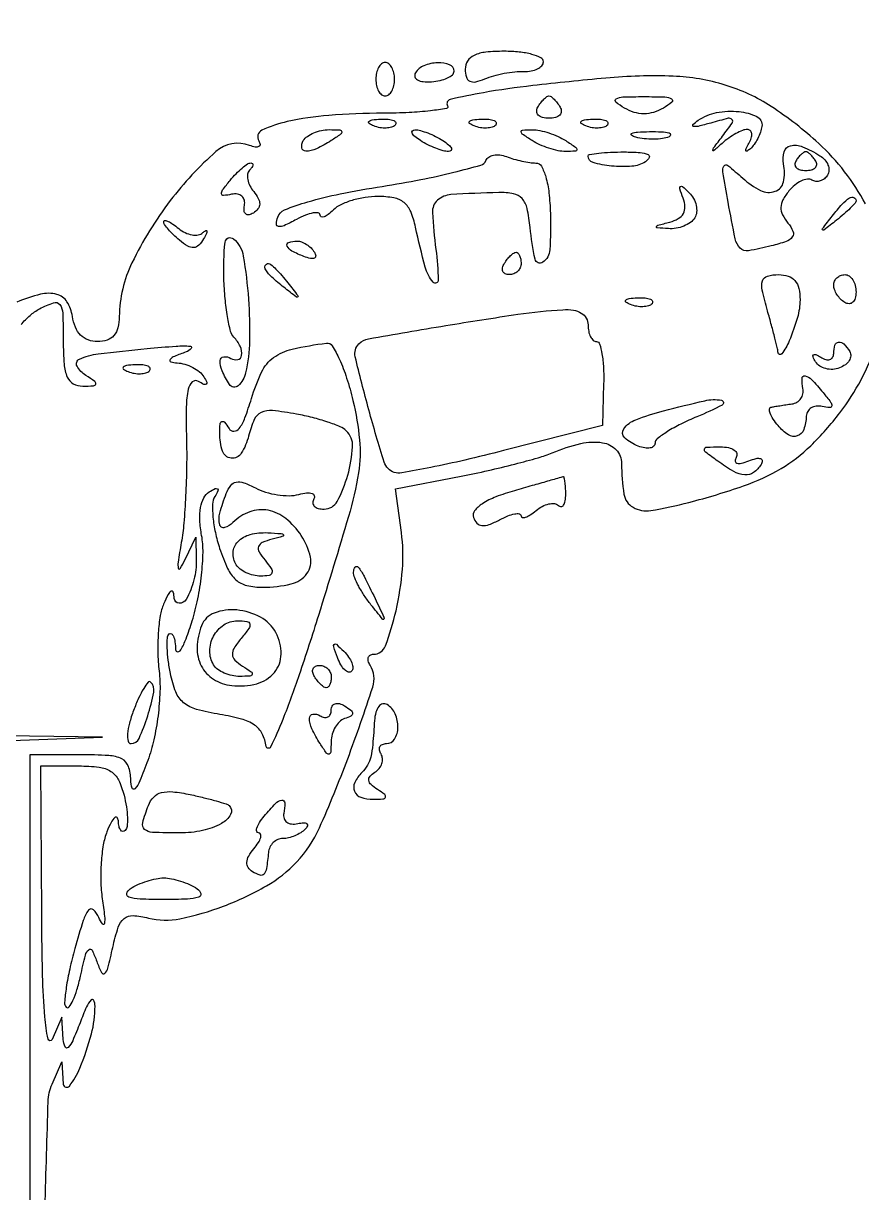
# Model space of a CAD drawing. Extents: x 23 to 255, y 40 to 184.
# Drawn here: x 68.39 to 74.74, y 153.62 to 162.47 of the extents above; entities that cross this region are included whole.
import ezdxf

# ---------------------------------------------------------------- set-up
doc = ezdxf.new("R2010")
doc.units = 0
doc.header["$MEASUREMENT"] = 0

msp = doc.modelspace()

# ---------------------------------------------------------------- linework, layer by layer
for points in [[(207.919475, 175.632891, 0.000007), (191.762556, 175.634099, 0.00002)], [(173.0434, 175.634494, 0.000013), (151.49745, 175.633531)], [(74.77334, 161.106015, 0.084419), (74.419254, 161.564474, 0.042049), (74.059054, 161.84441, 0.069789), (73.711153, 162.007033, 0.065313), (73.315678, 162.073891, 0.032402), (72.80624, 162.059751, 0.004944), (72.252021, 162.002789, 0.015142), (71.878213, 161.949123, 0.014517), (71.626886, 161.897678, 0.511583), (71.607217, 161.850383, -0.530422), (71.597715, 161.82932, -0.013956), (71.477294, 161.811888, -0.017493), (71.316617, 161.798866, -0.009596), (71.119229, 161.793597, 0.016728), (70.707121, 161.77671, 0.035991), (70.392888, 161.730389, 0.056058), (70.200241, 161.664337, 0.447192), (70.176634, 161.584489, -0.111004), (70.18599, 161.557393, -0.31231), (70.176967, 161.540641, -0.167794), (70.150078, 161.536883, -0.043213), (70.10734, 161.549175, 0.279296), (69.852279, 161.503208, 0.049198), (69.50615, 161.131263, 0.049542), (69.21586, 160.660055, 0.1113), (69.120058, 160.25355, -0.056749), (69.109489, 160.168154, -0.12012), (69.079147, 160.109242, -0.134648), (69.027827, 160.074999, -0.080353), (68.954884, 160.0632, -0.089148), (68.883793, 160.075977, -0.107824), (68.826859, 160.112507, -0.098244), (68.786701, 160.17253, -0.063208), (68.764493, 160.25355, 0.106211), (68.723511, 160.364811, 0.190494), (68.645978, 160.421314, 0.125115), (68.52359, 160.421848, 0.036526), (68.343293, 160.36258, -0.088926)], [(68.3757, 160.192013, -0.040732), (68.443857, 160.261893, -0.056325), (68.515886, 160.311587, -0.039287), (68.621932, 160.358039, -0.329756), (68.668886, 160.343374, -0.150032), (68.691455, 160.27816, -0.008833), (68.6952, 160.066177, 0.018117), (68.701516, 159.891926, 0.084735), (68.725442, 159.794798, 0.164939), (68.771241, 159.74439, 0.129488), (68.84325, 159.726095, 0.012258), (68.924438, 159.728797, 0.316514), (68.940757, 159.741749, 0.321396), (68.933958, 159.761275, 0.012468), (68.86685, 159.806096, -0.128109), (68.799777, 159.877798, -0.43822), (68.818068, 159.931407, -0.073843), (68.960081, 159.970486, -0.006573), (69.3297, 160.010551, -0.00554), (69.55117, 160.029142, -0.039835), (69.658299, 160.028397, -0.624762), (69.665158, 160.010572, -0.121796), (69.6258, 159.984848, 0.013211), (69.538163, 159.951569, 0.122715), (69.505773, 159.927777, 0.533367), (69.510727, 159.910985, 0.061333), (69.557357, 159.902433, -0.058033), (69.616556, 159.891977, -0.047542), (69.676123, 159.867786, -0.04937), (69.727218, 159.834352, -0.084985), (69.760779, 159.796329, -0.028934), (69.78221, 159.756696, -0.343329), (69.778584, 159.740745, -0.293109), (69.76089, 159.738691, -0.024723), (69.718751, 159.761939, 0.338276), (69.672993, 159.757402, 0.154689), (69.641754, 159.701902, 0.048313), (69.6273, 159.570014, 0.009443), (69.628802, 159.33086, -0.010253), (69.629784, 159.119888, -0.008425), (69.62242, 158.894739, -0.008528), (69.608635, 158.688076, -0.022254), (69.589605, 158.5404, 0.004836), (69.56525, 158.392301, 0.094084), (69.566834, 158.34613, 0.678377), (69.581167, 158.343865, 0.023115), (69.618237, 158.4135), (69.698508, 158.5827), (69.703158, 158.4135, -0.069688), (69.685755, 158.258301, -0.065519), (69.626357, 158.110308, -0.283408), (69.573381, 158.080957, -0.384243), (69.536549, 158.1174, 0.050787), (69.529064, 158.164234, 0.480723), (69.512933, 158.171333, 0.156088), (69.490045, 158.148174, 0.014771), (69.455617, 158.0751, 0.063464), (69.429907, 157.987016, 0.022454), (69.415149, 157.856198, 0.021866), (69.41167, 157.709473, 0.023985), (69.421335, 157.5675, -0.037454), (69.42773, 157.411863, -0.023095), (69.413079, 157.2291, -0.022973), (69.381323, 157.046416, -0.03413), (69.335486, 156.8907, -0.008066), (69.274809, 156.73456, -0.082653), (69.238599, 156.675726, -0.587092), (69.216596, 156.680361, -0.070605), (69.206513, 156.74265, 0.077521), (69.188438, 156.84534, 0.198042), (69.13956, 156.901069, 0.101827), (69.040364, 156.92712, 0.013468), (68.8221, 156.933), (68.4414, 156.933), (68.4414, 154.1412), (68.4414, 151.3494)], [(68.557503, 153.503924, -0.001381), (68.58115, 154.305023, -0.093669), (68.6106, 154.4373), (68.683308, 154.6065), (68.69569, 154.4373, 0.678882), (68.741242, 154.422963, 0.074442), (68.821761, 154.559048, 0.031403), (68.908503, 154.818289, 0.065118), (68.936128, 155.0295, 0.110618), (68.926426, 155.072814, 0.536247), (68.906012, 155.075809, 0.079546), (68.871421, 155.022228, 0.011729), (68.8221, 154.9026, -0.009778), (68.766617, 154.76652, -0.094469), (68.731791, 154.715074, -0.536743), (68.708829, 154.719678, -0.078824), (68.69569, 154.7757), (68.683308, 154.9449), (68.6106, 154.7757, -0.734179), (68.579689, 154.778853, -0.030031), (68.555526, 154.947271, -0.014597), (68.538796, 155.261096, -0.004691), (68.531946, 155.72745), (68.526, 156.8484), (68.812929, 156.8484, -0.029819), (68.966759, 156.839218, -0.114183), (69.056434, 156.806827, -0.137426), (69.113643, 156.742077, -0.051197), (69.155446, 156.626917, -0.022915), (69.173334, 156.538712, -0.030019), (69.18107, 156.45686, -0.030633), (69.179274, 156.390407, -0.176068), (69.164617, 156.359017, -0.215725), (69.146667, 156.352251, -0.226813), (69.13026, 156.361441, -0.103811), (69.118117, 156.389588, -0.038942), (69.112838, 156.43245, 0.172902), (69.102817, 156.457027, 0.42372), (69.085297, 156.457723, 0.087413), (69.058265, 156.420997, 0.019891), (69.026611, 156.350184, 0.053095), (68.998704, 156.251082, 0.02439), (68.982672, 156.117704, 0.023829), (68.979344, 155.974359, 0.030332), (68.990583, 155.842584, -0.007116), (69.008201, 155.709374, -0.073815), (69.006541, 155.654246, -0.666512), (68.992085, 155.65105, -0.05079), (68.96492, 155.699495, 0.102136), (68.923924, 155.757761, 0.442576), (68.88662, 155.7548, 0.088866), (68.846419, 155.677764, 0.007679), (68.783137, 155.464419, 0.012803), (68.743832, 155.308793, 0.018858), (68.718032, 155.170215, 0.014485), (68.704686, 155.057051, 0.221998), (68.717775, 155.021025, 0.457502), (68.73972, 155.022624, 0.052137), (68.768517, 155.071135, 0.035357), (68.798845, 155.1515, 0.017977), (68.826023, 155.256101, -0.006839), (68.863611, 155.41524, -0.147902), (68.888047, 155.456071, -0.497421), (68.913413, 155.451315, -0.029533), (68.949, 155.3679, 0.027158), (68.984792, 155.282888, 0.493372), (69.009711, 155.277803, 0.153738), (69.033616, 155.31676, 0.006747), (69.070632, 155.473579, -0.023293), (69.111894, 155.625689, -0.143203), (69.156982, 155.692173, -0.189583), (69.223819, 155.714001, -0.046748), (69.340076, 155.696136, 0.112222), (69.579708, 155.690769, 0.040076), (69.910327, 155.786277, 0.040184), (70.23497, 155.939769, 0.073791), (70.463846, 156.120833, 0.083514), (70.635665, 156.378817, 0.015922), (70.850258, 156.902266, 0.010482), (71.040258, 157.445852, 0.220699), (71.020376, 157.611942, -0.068669), (71.006416, 157.643504, -0.142817), (71.006533, 157.670178, -0.190378), (71.020287, 157.687742, -0.133328), (71.044813, 157.6944, 0.31338), (71.13659, 157.758187, 0.032375), (71.216456, 158.024533, 0.036637), (71.264859, 158.337683, 0.053412), (71.257435, 158.616616), (71.213091, 158.947229), (71.709595, 159.043661, 0.007445), (71.913935, 159.086515, 0.007398), (72.117336, 159.135517, 0.007285), (72.293838, 159.183563, 0.02849), (72.400431, 159.220947, -0.040111), (72.615457, 159.290798, -0.097269), (72.781534, 159.297442, -0.168025), (72.884418, 159.242977, -0.189982), (72.9252, 159.139519, 0.039867), (72.943744, 158.907319, 0.225784), (73.012298, 158.807863, 0.173522), (73.146374, 158.783528, 0.022436), (73.435951, 158.844928, 0.019825), (73.850136, 158.970083, 0.050841), (74.133767, 159.101774, 0.059473), (74.358492, 159.274421, 0.036542), (74.579835, 159.524835, 0.080969), (74.857126, 160.045684, 0.1019)], [(67.68, 157.0176), (68.9913, 157.066619), (67.70115, 157.084409, -0.002241)]]:
    msp.add_lwpolyline(points, format="xyb")
for points in [[(71.7408, 162.126849, 0.071919), (71.749321, 162.067914, 0.20893), (71.775236, 162.037091, 0.170494), (71.819914, 162.031613, 0.046174), (71.88885, 162.053544, -0.032114), (71.956314, 162.077113, -0.020749), (72.0369, 162.096015, -0.020861), (72.117548, 162.107972, -0.036573), (72.18495, 162.110153, 0.051699), (72.241601, 162.113701, 0.073606), (72.28951, 162.129196, 0.09583), (72.321631, 162.153656, 0.184268), (72.333, 162.183458, 0.286618), (72.313855, 162.214113, 0.048149), (72.246021, 162.239493, 0.04016), (72.150367, 162.257051, 0.025319), (72.0369, 162.2628, 0.024623), (71.896416, 162.255878, 0.083181), (71.808014, 162.231939, 0.143952), (71.759047, 162.189305, 0.143087)], [(71.064, 162.0513, 0.053595), (71.069219, 162.002751, 0.073362), (71.084709, 161.961677, 0.093122), (71.107598, 161.934103, 0.17482), (71.1345, 161.9244, 0.17482), (71.161402, 161.934103, 0.093122), (71.184291, 161.961677, 0.073362), (71.199781, 162.002751, 0.053595), (71.205, 162.0513, 0.053595), (71.199781, 162.099849, 0.073362), (71.184291, 162.140923, 0.093122), (71.161402, 162.168497, 0.17482), (71.1345, 162.1782, 0.17482), (71.107598, 162.168497, 0.093122), (71.084709, 162.140923, 0.073362), (71.069219, 162.099849, 0.053595)], [(71.363264, 162.09872, 0.216944), (71.359598, 162.069848, 0.194874), (71.378812, 162.046372, 0.101175), (71.422976, 162.032791, 0.042988), (71.485172, 162.032123, 0.036752), (71.55066, 162.041931, 0.053275), (71.60596, 162.060785, 0.06752), (71.643964, 162.085136, 0.219973), (71.6562, 162.111603, 0.308169), (71.622426, 162.161197, 0.105138), (71.532019, 162.176302, 0.085627), (71.428329, 162.153682, 0.159224)], [(72.4599, 161.8398, -0.146489), (72.46853, 161.807703, -0.191582), (72.456617, 161.780051, -0.134005), (72.423914, 161.761372, -0.063222), (72.3753, 161.7552, -0.063222), (72.326686, 161.761372, -0.134005), (72.293983, 161.780051, -0.191582), (72.28207, 161.807703, -0.146489), (72.2907, 161.8398, -0.025622), (72.313088, 161.872189, -0.032351), (72.337119, 161.899549, -0.033983), (72.359505, 161.919082, -0.163822), (72.3753, 161.9244, -0.163822), (72.391095, 161.919082, -0.033983), (72.413481, 161.899549, -0.032351), (72.437512, 161.872189, -0.025622)], [(73.24245, 161.833024, -0.056781), (73.167733, 161.800196, -0.075275), (73.0944, 161.789092, -0.075275), (73.021067, 161.800196, -0.056781), (72.94635, 161.833024, -0.041508), (72.882432, 161.877733, -0.520875), (72.884494, 161.90252, -0.125099), (72.934753, 161.916892, -0.007401), (73.0944, 161.919255, -0.007401), (73.254047, 161.916892, -0.125099), (73.304306, 161.90252, -0.520875), (73.306368, 161.877733, -0.041508)], [(73.988639, 161.694199, -0.049663), (73.977555, 161.649825, -0.033384), (73.956674, 161.601884, -0.033612), (73.92993, 161.557742, -0.055191), (73.901085, 161.524999, -0.038483), (73.876911, 161.506182, -0.505781), (73.867821, 161.509522, -0.185868), (73.869287, 161.526672, -0.017337), (73.889529, 161.56485, 0.051211), (73.907628, 161.605394, 0.107614), (73.911161, 161.639536, 0.177605), (73.9001, 161.661705, 0.191395), (73.877713, 161.6706, 0.097053), (73.841798, 161.663563, 0.029526), (73.791552, 161.639536, 0.028337), (73.73719, 161.605323, 0.027467), (73.68645, 161.56485, -0.004752), (73.623113, 161.509442, -0.664268), (73.616441, 161.512777, -0.145258), (73.623057, 161.530689, -0.002242), (73.690017, 161.619353, 0.009627), (73.76338, 161.71954, 0.347349), (73.761883, 161.746336, 0.280533), (73.733524, 161.755088, 0.007448), (73.601337, 161.719561, -0.008678), (73.506235, 161.694253, -0.11456), (73.470118, 161.693725, -0.602563), (73.466359, 161.707165, -0.03837), (73.506845, 161.740049, -0.104289), (73.644838, 161.798008, -0.071294), (73.81522, 161.806101, -0.090148), (73.949588, 161.768234, -0.326358)], [(71.210288, 161.704088, -0.126455), (71.182629, 161.687739, -0.060344), (71.141572, 161.681042, -0.05415), (71.094403, 161.684208, -0.051402), (71.048138, 161.697409, -0.054073), (71.012887, 161.716152, -0.470617), (71.011428, 161.73157, -0.168741), (71.036111, 161.743526, -0.018894), (71.09925, 161.748521, -0.028489), (71.158147, 161.747591, -0.077125), (71.198754, 161.738224, -0.208169), (71.214197, 161.722603, -0.296942)], [(71.971688, 161.704088, -0.126455), (71.944029, 161.687739, -0.060344), (71.902972, 161.681042, -0.05415), (71.855803, 161.684208, -0.051402), (71.809538, 161.697409, -0.054073), (71.774287, 161.716152, -0.470617), (71.772828, 161.73157, -0.168741), (71.797511, 161.743526, -0.018894), (71.86065, 161.748521, -0.028489), (71.919547, 161.747591, -0.077125), (71.960154, 161.738224, -0.208169), (71.975597, 161.722603, -0.296942)], [(72.817688, 161.704088, -0.126455), (72.790029, 161.687739, -0.060344), (72.748972, 161.681042, -0.05415), (72.701803, 161.684208, -0.051402), (72.655538, 161.697409, -0.054073), (72.620287, 161.716152, -0.470617), (72.618828, 161.73157, -0.168741), (72.643511, 161.743526, -0.018894), (72.70665, 161.748521, -0.028489), (72.765547, 161.747591, -0.077125), (72.806154, 161.738224, -0.208169), (72.821597, 161.722603, -0.296942)], [(70.7256, 161.586, -0.03301), (70.613999, 161.523906, -0.110887), (70.532906, 161.505698, -0.372932), (70.502808, 161.531773, -0.175918), (70.5141, 161.586, -0.101161), (70.544524, 161.618319, -0.052761), (70.59305, 161.645368, -0.049393), (70.650843, 161.663525, -0.053738), (70.709443, 161.669305, -0.012098), (70.79002, 161.666624, -0.343021), (70.804764, 161.653737, -0.295079), (70.796897, 161.63417, -0.010223)], [(71.5716, 161.586, -0.027796), (71.6151, 161.554329, -0.102785), (71.636372, 161.528081, -0.335455), (71.63355, 161.511753, -0.190341), (71.6139, 161.503991, -0.067616), (71.572671, 161.509592, -0.024967), (71.516874, 161.528081, -0.024204), (71.457196, 161.55461, -0.026766), (71.4024, 161.586, -0.027796), (71.3589, 161.617671, -0.102785), (71.337628, 161.643919, -0.335455), (71.34045, 161.660247, -0.190341), (71.3601, 161.668009, -0.067616), (71.401329, 161.662408, -0.024967), (71.457126, 161.643919, -0.024204), (71.516804, 161.61739, -0.026766)], [(72.5022, 161.586, -0.007261), (72.577157, 161.536001, -0.246842), (72.5868, 161.517659, -0.399741), (72.575527, 161.505812, -0.012417), (72.5022, 161.503991, -0.050718), (72.444439, 161.509865, -0.027466), (72.3753, 161.528081, -0.027073), (72.306267, 161.554592, -0.038252), (72.2484, 161.586, -0.007261), (72.173443, 161.635999, -0.246842), (72.1638, 161.654341, -0.399741), (72.175073, 161.666188, -0.012417), (72.2484, 161.668009, -0.050718), (72.306161, 161.662135, -0.027466), (72.3753, 161.643919, -0.027073), (72.444333, 161.617408, -0.038252)], [(73.28636, 161.615108, -0.06278), (73.235774, 161.601701, -0.030339), (73.168849, 161.596806, -0.029507), (73.097499, 161.600137, -0.037336), (73.03256, 161.611973, -0.087174), (72.999932, 161.626891, -0.597527), (73.001416, 161.640437, -0.080377), (73.04633, 161.650672, -0.012823), (73.1367, 161.654107, -0.014395), (73.228078, 161.652605, -0.052471), (73.285355, 161.643944, -0.333666), (73.296256, 161.630235, -0.31318)], [(73.106185, 161.425874, -0.122602), (73.004006, 161.391926, -0.04392), (72.849421, 161.393628, -0.042433), (72.708933, 161.419716, -0.337609), (72.6714, 161.468967, -0.367104), (72.682269, 161.481776, -0.012678), (72.752167, 161.491492, -0.0183), (72.840933, 161.498267, -0.011072), (72.94635, 161.500105, -0.014259), (73.067204, 161.496087, -0.09353), (73.125718, 161.481254, -0.420841), (73.134239, 161.457115, -0.13804)], [(74.42823, 161.472025, -0.072891), (74.465445, 161.440433, -0.087234), (74.489342, 161.401226, -0.099989), (74.49647, 161.360689, -0.132848), (74.485834, 161.324974, -0.085001), (74.461682, 161.297612, -0.093495), (74.430538, 161.280937, -0.100415), (74.397328, 161.277438, -0.115103), (74.36714, 161.287589, 0.176827), (74.332953, 161.294645, 0.075207), (74.28758, 161.280776, 0.061191), (74.238539, 161.249412, 0.046747), (74.193427, 161.204369, 0.048301), (74.148008, 161.137435, 0.117943), (74.132512, 161.080305, 0.124444), (74.144889, 161.024311, 0.056952), (74.186115, 160.961242, -0.071054), (74.223913, 160.89971, -0.265907), (74.219083, 160.856296, -0.152069), (74.17259, 160.821797, -0.022668), (74.059591, 160.787925, -0.020179), (73.886246, 160.751783, -0.244056), (73.823526, 160.77212, -0.144739), (73.786403, 160.841549, -0.00607), (73.732543, 161.119522, -0.003608), (73.692631, 161.349227, -0.179311), (73.701194, 161.393745, -0.456791), (73.730301, 161.39871, -0.011883), (73.842889, 161.301584, 0.068202), (73.978637, 161.208839, 0.202638), (74.088815, 161.201854, 0.261572), (74.15177, 161.273261, 0.100624), (74.153182, 161.410142, -0.117242), (74.157149, 161.501971, -0.274849), (74.205203, 161.54744, -0.154513), (74.296862, 161.539603, -0.041634)], [(74.245214, 161.4309, 0.156081), (74.238563, 161.404173, 0.191391), (74.249533, 161.381109, 0.128073), (74.278493, 161.365518, 0.059847), (74.3211, 161.3604, 0.059847), (74.363707, 161.365518, 0.128073), (74.392667, 161.381109, 0.191391), (74.403637, 161.404173, 0.156081), (74.396986, 161.4309, 0.030643), (74.377931, 161.457884, 0.036533), (74.356721, 161.480691, 0.039602), (74.336449, 161.496733, 0.148655), (74.3211, 161.5014, 0.148655), (74.305751, 161.496733, 0.039602), (74.285479, 161.480691, 0.036533), (74.264269, 161.457884, 0.030643)], [(70.105934, 161.361134, 0.162415), (70.091311, 161.331869, 0.084854), (70.092462, 161.290682, 0.069559), (70.108723, 161.244143, 0.054477), (70.138242, 161.199466, -0.049038), (70.172939, 161.14817, -0.129259), (70.183386, 161.105414, -0.161471), (70.170625, 161.069065, -0.090095), (70.135412, 161.037343, -0.090016), (70.10251, 161.024429, -0.225165), (70.07811, 161.03062, -0.200483), (70.065588, 161.054458, -0.073263), (70.067854, 161.093262, 0.108911), (70.06735, 161.133926, 0.15485), (70.049001, 161.164774, 0.144782), (70.015079, 161.180717, 0.091361), (69.97103, 161.179377, -0.031381), (69.910436, 161.170225, -0.409962), (69.894521, 161.183386, -0.189494), (69.902655, 161.212453, -0.011331), (69.960238, 161.285127, -0.019154), (70.005453, 161.335545, -0.024574), (70.050941, 161.378121, -0.02371), (70.091329, 161.409194, -0.153275), (70.115559, 161.4168, -0.192334), (70.127948, 161.411851, -0.250541), (70.131724, 161.400448, -0.114225), (70.124184, 161.382549, -0.039836)], [(72.276469, 161.416284, -0.271794), (72.317512, 161.391904, -0.056149), (72.350934, 161.311025, -0.04178), (72.374945, 161.190194, -0.021258), (72.385808, 161.035584, -0.021347), (72.381653, 160.759672, -0.227621), (72.328811, 160.664165, -0.539081), (72.269846, 160.687105, -0.028391), (72.23261, 160.926718, 0.028449), (72.210079, 161.071597, 0.130491), (72.171832, 161.146764, 0.164936), (72.106657, 161.183535, 0.053195), (71.9946, 161.19257, 0.008748), (71.632158, 161.176854, 0.170442), (71.530384, 161.134009, 0.227077), (71.492572, 161.041522, 0.01671), (71.518409, 160.76115, -0.02295), (71.536881, 160.529031, -0.697834), (71.498922, 160.513615, -0.120319), (71.437274, 160.626853, -0.011896), (71.364523, 160.93035, 0.044139), (71.328176, 161.047978, 0.125309), (71.277492, 161.116445, 0.126437), (71.200542, 161.151988, 0.045321), (71.079308, 161.163, 0.038345), (70.981787, 161.15551, 0.034881), (70.883329, 161.133178, 0.036679), (70.79803, 161.100476, 0.086709), (70.74252, 161.06148, -0.029031), (70.703473, 161.026722, -0.075079), (70.670822, 161.008052, -0.191032), (70.650389, 161.008214, -0.305318), (70.641, 161.022157, 0.368136), (70.62713, 161.038441, 0.086559), (70.588422, 161.037944, 0.050825), (70.530701, 161.020901, 0.025689), (70.462012, 160.988561, -0.013238), (70.368077, 160.941444, -0.142436), (70.326471, 160.934923, -0.393648), (70.31036, 160.954313, -0.0648), (70.320235, 161.006735, -0.223798), (70.372013, 161.061657, -0.022134), (70.548169, 161.122044, -0.021973), (70.792951, 161.182479, -0.010445), (71.112573, 161.239724, 0.008721), (71.404146, 161.290909, 0.013344), (71.654716, 161.34639, 0.007801), (71.859418, 161.400887, 0.234783), (71.897775, 161.4357, -0.158619), (71.918842, 161.461372, -0.096252), (71.955704, 161.475969, -0.078297), (72.002745, 161.477328, -0.059824), (72.052745, 161.464726, 0.021976), (72.107793, 161.446333, 0.016321), (72.169982, 161.430727, 0.016568), (72.229738, 161.419847, 0.035451)], [(73.479656, 161.001171, -0.099621), (73.447389, 160.966685, -0.057588), (73.397488, 160.939099, -0.054279), (73.338695, 160.922098, -0.060458), (73.279757, 160.919014, -0.004729), (73.196057, 160.925551, -0.454128), (73.189746, 160.934193, -0.277404), (73.199504, 160.9444, -0.003409), (73.290962, 160.968713, 0.067785), (73.355149, 160.994976, 0.135341), (73.393356, 161.033752, 0.141795), (73.405271, 161.085279, 0.077444), (73.3917, 161.14925, -0.010368), (73.366234, 161.220585, -0.294554), (73.370876, 161.238708, -0.386712), (73.387048, 161.238856, -0.013146), (73.437336, 161.191521, -0.071122), (73.470975, 161.147028, -0.071769), (73.490672, 161.095025, -0.078057), (73.493907, 161.043717, -0.115698)], [(74.7018, 161.131059, -0.184603), (74.694935, 161.113098, -0.013803), (74.65831, 161.074393, -0.017649), (74.610466, 161.029813, -0.012436), (74.55375, 160.983009, -0.001576), (74.458194, 160.908554, -0.377591), (74.448, 160.9092, -0.377591), (74.447354, 160.919394, -0.001576), (74.521809, 161.01495, -0.017685), (74.597177, 161.104352, -0.065617), (74.653249, 161.151961, -0.241985), (74.685439, 161.155128, -0.307699)], [(69.752898, 160.888784, -0.051532), (69.774867, 160.904907, -0.539115), (69.783169, 160.900806, -0.145908), (69.779891, 160.881322, -0.016746), (69.758732, 160.841642, -0.06466), (69.721625, 160.793085, -0.184594), (69.683522, 160.775884, -0.150137), (69.638131, 160.786947, -0.03892), (69.575968, 160.830851, -0.019407), (69.530262, 160.871881, -0.024812), (69.491664, 160.913242, -0.024047), (69.463531, 160.950009, -0.152428), (69.4566, 160.972218, -0.437369), (69.465759, 160.980685, -0.087861), (69.489951, 160.974413, -0.04512), (69.526524, 160.953515, -0.020857), (69.570134, 160.920293, 0.059816), (69.618706, 160.888938, 0.070874), (69.670654, 160.872169, 0.083091), (69.717885, 160.871937, 0.144798)], [(70.098309, 160.385887, -0.023446), (70.106428, 160.070207, -0.049418), (70.077136, 159.82713, -0.153738), (70.020528, 159.72912, -0.467078), (69.954307, 159.737911, -0.036073), (69.898119, 159.842555, -0.118165), (69.883745, 159.919188, -0.364884), (69.910619, 159.94806, -0.170384), (69.9642, 159.9363, 0.19414), (70.016961, 159.92724, 0.313304), (70.046798, 159.95926, 0.149226), (70.036237, 160.027573, 0.084135), (69.987254, 160.096546, -0.138952), (69.962475, 160.140921, -0.016515), (69.939853, 160.252464, -0.0187), (69.921942, 160.389807, -0.014329), (69.912316, 160.540904, -0.033145), (69.920927, 160.815954, -0.602166), (69.984797, 160.842149, -0.179754), (70.059479, 160.711798, -0.022997)], [(70.598101, 160.740969, -0.1144), (70.607743, 160.712426, -0.32948), (70.597645, 160.695527, -0.155351), (70.567543, 160.69289, -0.036408), (70.518494, 160.70772, -0.029964), (70.427811, 160.748906, -0.168622), (70.392055, 160.787251, -0.444011), (70.404268, 160.814645, -0.079093), (70.466807, 160.8246, -0.088797), (70.501076, 160.818466, -0.053277), (70.538213, 160.800033, -0.051183), (70.572426, 160.772959, -0.061454)], [(72.1638, 160.6554, -0.105053), (72.156942, 160.62312, -0.099167), (72.137482, 160.595651, -0.09642), (72.108407, 160.57724, -0.093332), (72.074207, 160.5708, -0.108972), (72.044179, 160.577423, -0.182303), (72.026291, 160.595651, -0.161196), (72.023659, 160.623074, -0.082592), (72.0369, 160.6554, -0.029505), (72.059657, 160.687783, -0.035638), (72.084786, 160.715149, -0.038439), (72.108665, 160.734455, -0.151918), (72.126493, 160.74, -0.210953), (72.140759, 160.733701, -0.081139), (72.152841, 160.715149, -0.061769), (72.161064, 160.687789, -0.042167)], [(70.397991, 160.50735, -0.001576), (70.472446, 160.411794, -0.377591), (70.4718, 160.4016, -0.377591), (70.461606, 160.400954, -0.001576), (70.36605, 160.475409, -0.017685), (70.276648, 160.550777, -0.065617), (70.229039, 160.606849, -0.241985), (70.225872, 160.639039, -0.307699), (70.249941, 160.6554, -0.184603), (70.267902, 160.648535, -0.013803), (70.306607, 160.61191, -0.017649), (70.351187, 160.564066, -0.012436)], [(74.277505, 160.38045, -0.069218), (74.257757, 160.245239, -0.027579), (74.195418, 160.068098, -0.063171), (74.139354, 159.970111, -0.708451), (74.110895, 159.979159, 0.051086), (74.107128, 160.007471, 0.003151), (74.086864, 160.09003, 0.004651), (74.061143, 160.188182, 0.003428), (74.030906, 160.296409, -0.014319), (73.990514, 160.454159, -0.131016), (73.993217, 160.524303, -0.258652), (74.03, 160.559651, -0.064917), (74.115506, 160.5708, -0.07919), (74.188702, 160.559134, -0.138268), (74.23934, 160.525164, -0.122913), (74.268484, 160.466415, -0.055737)], [(74.7018, 160.438907, -0.066118), (74.695602, 160.392239, -0.138808), (74.676949, 160.361117, -0.191142), (74.649318, 160.350168, -0.139169), (74.6172, 160.3593, -0.06081), (74.584839, 160.385205, -0.051032), (74.557451, 160.419611, -0.053229), (74.538801, 160.456881, -0.089642), (74.5326, 160.491193, -0.105429), (74.539077, 160.521567, -0.099231), (74.557451, 160.547415, -0.096318), (74.584905, 160.564741, -0.092995), (74.6172, 160.5708, -0.153634), (74.649465, 160.560646, -0.097988), (74.676949, 160.532056, -0.080552), (74.695494, 160.489338, -0.062283)], [(73.156088, 160.350488, -0.126455), (73.128429, 160.334139, -0.060344), (73.087372, 160.327442, -0.05415), (73.040203, 160.330608, -0.051402), (72.993938, 160.343809, -0.054073), (72.958687, 160.362552, -0.470617), (72.957228, 160.37797, -0.168741), (72.981911, 160.389926, -0.018894), (73.04505, 160.394921, -0.028489), (73.103947, 160.393991, -0.077125), (73.144554, 160.384624, -0.208169), (73.159997, 160.369003, -0.296942)], [(72.6714, 160.1901, 0.048031), (72.676076, 160.141538, 0.068063), (72.690038, 160.100492, 0.088283), (72.71062, 160.072844, 0.191172), (72.73485, 160.063251, -0.32948), (72.759073, 160.045374, -0.032051), (72.777045, 159.970112, -0.030784), (72.788229, 159.867697, -0.018826), (72.789394, 159.746112), (72.780487, 159.428923), (72.031432, 159.237315, -0.005462), (71.738659, 159.165822, -0.007966), (71.479071, 159.109773, -0.004423), (71.259961, 159.068117, -0.125853), (71.202916, 159.072195, -0.240644), (71.127136, 159.149299, -0.009197), (71.010241, 159.546766, -0.008886), (70.907553, 159.949138, -0.260007), (70.935473, 160.047473, -0.1547), (71.00862, 160.085408, -0.001553), (71.593318, 160.184787, -0.005302), (72.140092, 160.270026, -0.020579), (72.48105, 160.305233, -0.053128), (72.560248, 160.301713, -0.09867), (72.620486, 160.27991, -0.128198), (72.657795, 160.241574, -0.129926)], [(70.890121, 159.617406, -0.035371), (70.939799, 159.318575, -0.063384), (70.931707, 159.070279, -0.032165), (70.856111, 158.737669, -0.003537), (70.628682, 157.988856, -0.005913), (70.482315, 157.537778, -0.013387), (70.358473, 157.200984, -0.018306), (70.26589, 156.991272, -0.739953), (70.233274, 156.99639, 0.084663), (70.202717, 157.091781, 0.122589), (70.144442, 157.157838, 0.085657), (70.045253, 157.203694, 0.025902), (69.882414, 157.238463, -0.026606), (69.70529, 157.276542, -0.106594), (69.607378, 157.327187, -0.126852), (69.54816, 157.408627, -0.044769), (69.507003, 157.548135, -0.017843), (69.490379, 157.650036, -0.024291), (69.483174, 157.742868, -0.022587), (69.484398, 157.818039, -0.18299), (69.498313, 157.848912, -0.359951), (69.514955, 157.850488, -0.147958), (69.530264, 157.83157, -0.062115), (69.541703, 157.789, -0.025893), (69.546859, 157.72965, 0.394989), (69.562667, 157.7139, 0.276931), (69.586066, 157.726962, 0.041899), (69.625724, 157.811728, 0.012206), (69.672383, 157.9482, 0.027089), (69.714718, 158.113403, 0.021678), (69.742784, 158.29499, 0.022178), (69.754004, 158.465651, 0.050598), (69.743726, 158.594162, -0.031916), (69.730071, 158.71023, -0.055916), (69.735712, 158.806691, -0.072795), (69.759471, 158.879488, -0.140009), (69.800474, 158.924483, -0.022477), (69.844999, 158.949309, -0.28935), (69.863117, 158.947497, -0.351618), (69.866881, 158.931537, -0.027246), (69.844356, 158.890217, 0.129794), (69.826898, 158.832853, 0.031992), (69.829548, 158.733575, 0.030592), (69.847465, 158.616456, 0.026457), (69.880146, 158.496446, 0.028986), (69.940531, 158.343815, 0.101295), (70.003147, 158.259112, 0.126413), (70.085712, 158.216042, 0.057394), (70.207641, 158.202, 0.058435), (70.421072, 158.227029, 0.176425), (70.541464, 158.306377, 0.218459), (70.567886, 158.431169, 0.089872), (70.498851, 158.5941, 0.078987), (70.382021, 158.722646, 0.122433), (70.24652, 158.785087, 0.135884), (70.107871, 158.773698, 0.108757), (69.98112, 158.69268, -0.12137), (69.91729, 158.654084, -0.436492), (69.880624, 158.675119, -0.122699), (69.882171, 158.764235, -0.026224), (69.930357, 158.912631, -0.06981), (69.964059, 158.973481, -0.186824), (70.005433, 158.999203, -0.137889), (70.062514, 158.994211, -0.032541), (70.150506, 158.954245, 0.050053), (70.227142, 158.92262, 0.036276), (70.317335, 158.902562, 0.0369), (70.406731, 158.896065, 0.063726), (70.480566, 158.905605, -0.035733), (70.539159, 158.91653, -0.102902), (70.580111, 158.912745, -0.248204), (70.597005, 158.895904, -0.216795), (70.593824, 158.87091, 0.1482), (70.586104, 158.84181, 0.191609), (70.59711, 158.816734, 0.132917), (70.627096, 158.799791, 0.062587), (70.671585, 158.7942, 0.275151), (70.770371, 158.853015, 0.055213), (70.850831, 159.050744, 0.054422), (70.887305, 159.266582, 0.218552), (70.839908, 159.388178, 0.094076), (70.793607, 159.418593, 0.018077), (70.699096, 159.45389, 0.018673), (70.584186, 159.487425, 0.016253), (70.461666, 159.514065, 0.018392), (70.280307, 159.540515, 0.135352), (70.19471, 159.526611, 0.185077), (70.141993, 159.472753, 0.040715), (70.099636, 159.347989, -0.078286), (70.044295, 159.21788, -0.28587), (69.967258, 159.180143, -0.297171), (69.902012, 159.232809, -0.080932), (69.880895, 159.370243, -0.018273), (69.884007, 159.438433, -0.264642), (69.897151, 159.457665, -0.35301), (69.916743, 159.453183, -0.025455), (69.951201, 159.404536, 0.263025), (69.988386, 159.384654, 0.230374), (70.027978, 159.405077, 0.071348), (70.071678, 159.485213, 0.016426), (70.120806, 159.631524, -0.03822), (70.198341, 159.832921, -0.123574), (70.28888, 159.942665, -0.104738), (70.429509, 160.006544, -0.023354), (70.690938, 160.051679, -0.294716), (70.732843, 160.031491, -0.029663), (70.787496, 159.928864, -0.029714), (70.842459, 159.787417, -0.018943)], [(74.654021, 159.987465, -0.157124), (74.662057, 159.954892, -0.122649), (74.65074, 159.920032, -0.09637), (74.62094, 159.888053, -0.065622), (74.577123, 159.86426, -0.077765), (74.525488, 159.85319, -0.076759), (74.472696, 159.85834, -0.081906), (74.426879, 159.878466, -0.110412), (74.395338, 159.910766, -0.033384), (74.376199, 159.946923, -0.333325), (74.379765, 159.96262, -0.293058), (74.396872, 159.964922, -0.029304), (74.434929, 159.944379, 0.068937), (74.472313, 159.927867, 0.143226), (74.503909, 159.928064, 0.19028), (74.524719, 159.944444, 0.132745), (74.5326, 159.973607, -0.072126), (74.541721, 160.036508, -0.300907), (74.569616, 160.059918, -0.234496), (74.609, 160.045674, -0.052428)], [(69.186938, 159.836209, 0.051402), (69.233203, 159.823008, 0.05415), (69.280372, 159.819842, 0.060344), (69.321429, 159.826539, 0.126455), (69.349088, 159.842887, 0.296942), (69.352997, 159.861403, 0.208169), (69.337554, 159.877024, 0.077125), (69.296947, 159.886391, 0.028489), (69.23805, 159.887321, 0.018894), (69.174911, 159.882326, 0.168741), (69.150228, 159.87037, 0.470617), (69.151687, 159.854952, 0.054073)], [(74.451962, 159.677727, -0.011035), (74.509391, 159.605335, -0.180464), (74.518141, 159.576174, -0.419849), (74.502934, 159.563097, -0.033679), (74.445016, 159.571977, 0.082789), (74.40034, 159.574403, 0.108916), (74.361802, 159.561292, 0.122779), (74.335487, 159.534773, 0.125219), (74.324945, 159.4992, -0.073901), (74.305551, 159.396404, -0.231363), (74.257015, 159.348191, -0.231516), (74.189184, 159.356899, -0.073979), (74.111297, 159.426656, -0.026865), (74.073971, 159.476892, -0.053499), (74.051186, 159.520829, -0.093081), (74.045326, 159.551992, -0.357358), (74.056941, 159.566175, -0.007929), (74.084223, 159.571205, -0.002492), (74.125196, 159.57788, -0.002489), (74.171001, 159.584874, -0.002755), (74.21535, 159.59117, 0.097877), (74.254085, 159.604467, 0.104429), (74.283823, 159.631289, 0.105878), (74.299906, 159.667514, 0.103239), (74.29995, 159.707495, -0.054671), (74.292586, 159.784449, -0.46784), (74.316082, 159.803519, -0.156672), (74.364141, 159.777002, -0.015764)], [(73.49625, 159.493599, 0.017775), (73.374711, 159.43861, 0.025873), (73.272192, 159.380975, 0.023912), (73.195897, 159.327457, 0.231844), (73.179, 159.292975, -0.217622), (73.168608, 159.270229, -0.136789), (73.141723, 159.257514, -0.086942), (73.100724, 159.25766, -0.047385), (73.0521, 159.271206, -0.09438), (72.949593, 159.334706, -0.378372), (72.942515, 159.402172, -0.149273), (73.032443, 159.471323, -0.024897), (73.24245, 159.538452, -0.008926), (73.555137, 159.615553, -0.100037), (73.682523, 159.618673, -0.715361), (73.688061, 159.582982, -0.023378)], [(73.793411, 159.184695, 0.149988), (73.786468, 159.15815, 0.328807), (73.798919, 159.142667, 0.125479), (73.833797, 159.14237, 0.031329), (73.888616, 159.159554, -0.030019), (73.944969, 159.177381, -0.134966), (73.979208, 159.17663, -0.342795), (73.990873, 159.160292, -0.128996), (73.982101, 159.131631, -0.101664), (73.92535, 159.071466, -0.173875), (73.859542, 159.053419, -0.110165), (73.774762, 159.079283, -0.028964), (73.654785, 159.156771, -0.006858), (73.561793, 159.226747, -0.280291), (73.553123, 159.249406, -0.351983), (73.569607, 159.263655, -0.008979), (73.674705, 159.265543, -0.04717), (73.735835, 159.259763, -0.102702), (73.779152, 159.241794, -0.180288), (73.797939, 159.215262, -0.206088)], [(72.113359, 158.933944, 0.024439), (71.972865, 158.886921, 0.051596), (71.87078, 158.834427, 0.07806), (71.811731, 158.781172, 0.258593), (71.802934, 158.731426, 0.109881), (71.829411, 158.688235, 0.179558), (71.867692, 158.669902, 0.113871), (71.922538, 158.677378, 0.032304), (72.001425, 158.713252, -0.025321), (72.063738, 158.742647, -0.05002), (72.116102, 158.758283, -0.084643), (72.151282, 158.759034, -0.37163), (72.1638, 158.744518, 0.346558), (72.173789, 158.731837, 0.141947), (72.197151, 158.732904, 0.063781), (72.23371, 158.750791, 0.027583), (72.277334, 158.783107, -0.050768), (72.32489, 158.815036, -0.066538), (72.373869, 158.833302, -0.082297), (72.416742, 158.83587, -0.171918), (72.446534, 158.821666, 0.207794), (72.467472, 158.813409, 0.244364), (72.485848, 158.823771, 0.107049), (72.498375, 158.85658, 0.037878), (72.5022, 158.907, 0.014129), (72.500688, 158.960494, 0.025392), (72.495987, 159.004141, 0.025626), (72.489324, 159.035512, 0.447909), (72.48105, 159.039694, -0.023226), (72.46487, 159.034193, -0.000316), (72.364316, 159.005204, -0.000895), (72.247699, 158.97189, -0.000589)], [(70.276957, 158.565818, 0.039047), (70.203215, 158.540413, 0.212995), (70.175395, 158.510023, 0.216529), (70.179676, 158.469381, 0.04035), (70.223866, 158.406432, -0.02459), (70.270668, 158.344036, -0.218813), (70.276118, 158.311009, -0.294163), (70.254559, 158.291664, -0.039806), (70.191052, 158.2866, -0.057414), (70.13658, 158.292876, -0.050147), (70.08228, 158.311451, -0.052865), (70.036182, 158.3388, -0.094312), (70.0065, 158.3712, -0.151882), (69.982424, 158.464666, -0.182714), (70.018436, 158.547346, -0.136866), (70.11219, 158.601841, -0.076997), (70.244143, 158.615186, -0.004149), (70.346857, 158.608893, -0.232739), (70.362976, 158.599517, -0.506686), (70.358854, 158.588273, -0.006946)], [(71.057208, 158.1174, -0.001053), (71.124866, 157.974561, -0.260205), (71.123924, 157.960909, -0.508695), (71.114769, 157.960436, -0.001461), (71.026367, 158.07012, -0.022242), (70.976008, 158.139048, -0.024166), (70.933448, 158.210343, -0.024594), (70.903209, 158.274462, -0.098188), (70.8948, 158.31687, -0.161007), (70.90709, 158.354046, -0.489146), (70.929755, 158.354554, -0.053694), (70.974697, 158.285363, -0.006075)], [(69.74289, 157.910842, 0.083292), (69.709674, 157.747157, 0.126218), (69.740808, 157.60601, 0.138331), (69.83279, 157.505903, 0.109598), (69.972165, 157.457473, 0.094896), (70.161125, 157.471314, 0.154871), (70.295282, 157.557238, 0.174272), (70.345804, 157.696176, 0.124408), (70.305494, 157.858192, 0.145975), (70.189334, 157.975308, 0.101921), (70.010281, 158.030001, 0.113999), (69.839645, 158.007048, 0.2141)], [(70.043449, 157.814852, 0.03121), (69.989617, 157.741071, 0.156052), (69.976703, 157.692193, 0.190605), (69.995689, 157.650574, 0.050531), (70.05424, 157.604648, -0.013035), (70.118768, 157.56142, -0.315952), (70.125661, 157.542085, -0.320113), (70.109823, 157.529237, -0.013226), (70.032643, 157.526495, -0.056133), (69.973857, 157.532577, -0.050179), (69.915514, 157.551622, -0.053219), (69.866212, 157.57999, -0.097496), (69.834796, 157.613851, -0.141996), (69.805384, 157.71952, -0.121048), (69.834273, 157.831925, -0.122781), (69.911462, 157.917001, -0.148484), (70.014204, 157.9482, -0.033075), (70.086405, 157.943419, -0.315551), (70.107931, 157.923622, -0.212723), (70.100824, 157.889144, -0.017558)], [(70.878461, 157.565261, -0.278911), (70.855773, 157.559675, -0.120343), (70.828046, 157.576376, -0.070189), (70.798887, 157.614814, -0.036269), (70.773339, 157.669601, -0.008399), (70.744061, 157.750556, -0.286372), (70.74847, 157.769594, -0.400052), (70.764816, 157.769991, -0.011214), (70.820698, 157.71696, -0.043285), (70.857465, 157.67354, -0.063152), (70.881029, 157.629358, -0.082976), (70.8887, 157.59117, -0.20742)], [(70.7256, 157.5252, -0.042167), (70.722864, 157.492811, -0.061769), (70.714641, 157.465451, -0.081139), (70.702559, 157.446899, -0.210953), (70.688293, 157.4406, -0.151918), (70.670465, 157.446145, -0.038439), (70.646586, 157.465451, -0.035638), (70.621457, 157.492817, -0.029505), (70.5987, 157.5252, -0.082592), (70.585459, 157.557526, -0.161196), (70.588091, 157.584949, -0.182303), (70.605979, 157.603177, -0.108972), (70.636007, 157.6098, -0.093332), (70.670207, 157.60336, -0.09642), (70.699282, 157.584949, -0.099167), (70.718742, 157.55748, -0.105053)], [(69.227477, 157.268171, 0.025098), (69.196612, 157.172059, 0.046309), (69.182899, 157.091205, 0.069137), (69.186379, 157.035705, 0.356589), (69.208537, 157.0176, 0.294486), (69.269642, 157.057007, 0.029121), (69.335363, 157.227966, 0.029739), (69.380836, 157.406557, 0.248764), (69.357189, 157.483611, 0.445951), (69.337985, 157.482581, 0.034094), (69.304594, 157.434817, 0.029321), (69.26627, 157.361796, 0.015944)], [(70.827183, 157.206561, 0.110628), (70.788243, 157.183108, 0.069241), (70.755059, 157.141228, 0.064204), (70.732388, 157.088134, 0.066637), (70.724305, 157.0317, -0.012172), (70.721633, 156.952051, -0.349595), (70.708831, 156.93776, -0.289012), (70.689383, 156.945868, -0.009837), (70.641, 157.0176, -0.03301), (70.578906, 157.129201, -0.110887), (70.560698, 157.210294, -0.372932), (70.586773, 157.240392, -0.175918), (70.641, 157.2291, 0.088621), (70.673301, 157.216319, 0.167455), (70.700749, 157.219958, 0.177706), (70.71905, 157.239391, 0.101261), (70.7256, 157.2714, -0.129884), (70.733767, 157.302309, -0.18992), (70.755426, 157.31978, -0.145238), (70.78829, 157.320272, -0.070132), (70.827183, 157.303204, -0.027962), (70.875145, 157.269719, -0.230298), (70.886466, 157.246443, -0.280749), (70.874247, 157.226396, -0.038577)], [(71.053425, 157.191793, -0.006447), (71.040039, 157.01006, -0.037851), (71.024608, 156.915698, -0.070677), (70.999817, 156.853424, -0.066449), (70.95825, 156.79905, 0.083511), (70.903692, 156.722429, 0.214899), (70.901781, 156.656006, 0.215664), (70.950239, 156.610737, 0.084025), (71.04285, 156.595895, 0.015461), (71.117376, 156.598853, 0.276177), (71.136263, 156.61204, 0.350217), (71.131183, 156.631824, 0.02023), (71.076118, 156.66992, -0.043884), (71.027863, 156.706794, -0.171994), (71.010491, 156.739368, -0.220943), (71.019565, 156.770268, -0.074313), (71.056348, 156.801371, 0.081478), (71.088958, 156.829752, 0.091987), (71.109153, 156.865976, 0.100691), (71.113944, 156.904292, 0.119889), (71.102687, 156.938846, -0.090666), (71.090933, 156.968907, -0.169366), (71.09463, 156.994466, -0.176081), (71.113199, 157.011524, -0.098926), (71.143607, 157.0176, 0.260426), (71.205323, 157.052084, 0.134519), (71.230892, 157.139585, 0.108257), (71.210046, 157.243053, 0.151834), (71.1486, 157.3137, 0.201626), (71.115686, 157.318865, 0.16797), (71.085745, 157.299458, 0.101364), (71.063575, 157.254805, 0.049581)], [(69.951521, 156.548046, -0.346719), (69.962797, 156.48159, -0.142003), (69.894006, 156.412266, -0.074979), (69.750742, 156.358758, -0.05199), (69.578507, 156.3408, -0.008947), (69.370917, 156.344515, -0.172823), (69.311972, 156.367926, -0.287146), (69.297063, 156.417661, -0.024604), (69.340427, 156.549747, -0.101266), (69.380623, 156.6127, -0.138077), (69.438549, 156.646351, -0.089907), (69.525006, 156.652633, -0.026015), (69.657677, 156.631383, -0.006866), (69.761048, 156.607771, -0.009514), (69.852986, 156.583577, -0.006503), (69.928849, 156.560991, -0.10864)], [(70.36605, 156.48885, 0.12593), (70.368071, 156.450857, 0.159933), (70.38839, 156.422448, 0.13441), (70.4249, 156.408474, 0.079411), (70.4718, 156.4113, -0.037889), (70.51639, 156.417717, -0.179565), (70.540714, 156.410507, -0.349456), (70.545109, 156.39364, -0.092244), (70.5282, 156.369, -0.058748), (70.493986, 156.342003, -0.038991), (70.449416, 156.319209, -0.039042), (70.401949, 156.303651, -0.059747), (70.359, 156.2985, 0.103429), (70.320518, 156.290454, 0.089427), (70.286187, 156.267436, 0.086707), (70.261239, 156.233134, 0.089276), (70.249725, 156.19275, -0.010822), (70.234837, 156.070628, -0.137971), (70.216309, 156.028821, -0.313007), (70.185916, 156.02032, -0.054957), (70.129292, 156.047239, -0.110253), (70.096581, 156.079161, -0.160707), (70.086335, 156.117789, -0.115588), (70.100304, 156.164679, -0.043282), (70.139651, 156.221432, 0.029788), (70.173318, 156.267301, 0.070194), (70.191105, 156.305736, 0.157961), (70.190615, 156.330181, 0.319617), (70.1757, 156.3408, -0.341777), (70.16124, 156.351991, -0.144806), (70.162131, 156.378077, -0.064878), (70.181936, 156.418939, -0.027963), (70.218, 156.4677, -0.016281), (70.304026, 156.564744, -0.169356), (70.350673, 156.588877, -0.456045), (70.373912, 156.568746, -0.049694)], [(69.7104, 155.9178, -0.184642), (69.736677, 155.881904, -0.400857), (69.721827, 155.854447, -0.068582), (69.636233, 155.839261, -0.009659), (69.4566, 155.835791, -0.009659), (69.276967, 155.839261, -0.068582), (69.191373, 155.854447, -0.400857), (69.176523, 155.881904, -0.184642), (69.2028, 155.9178, -0.038252), (69.260667, 155.949208, -0.027073), (69.3297, 155.975719, -0.027466), (69.398839, 155.993935, -0.050718), (69.4566, 155.999809, -0.050718), (69.514361, 155.993935, -0.027466), (69.5835, 155.975719, -0.027073), (69.652533, 155.949208, -0.038252)]]:
    msp.add_lwpolyline(points, format="xyb", close=True)

doc.saveas('drawing.dxf')
